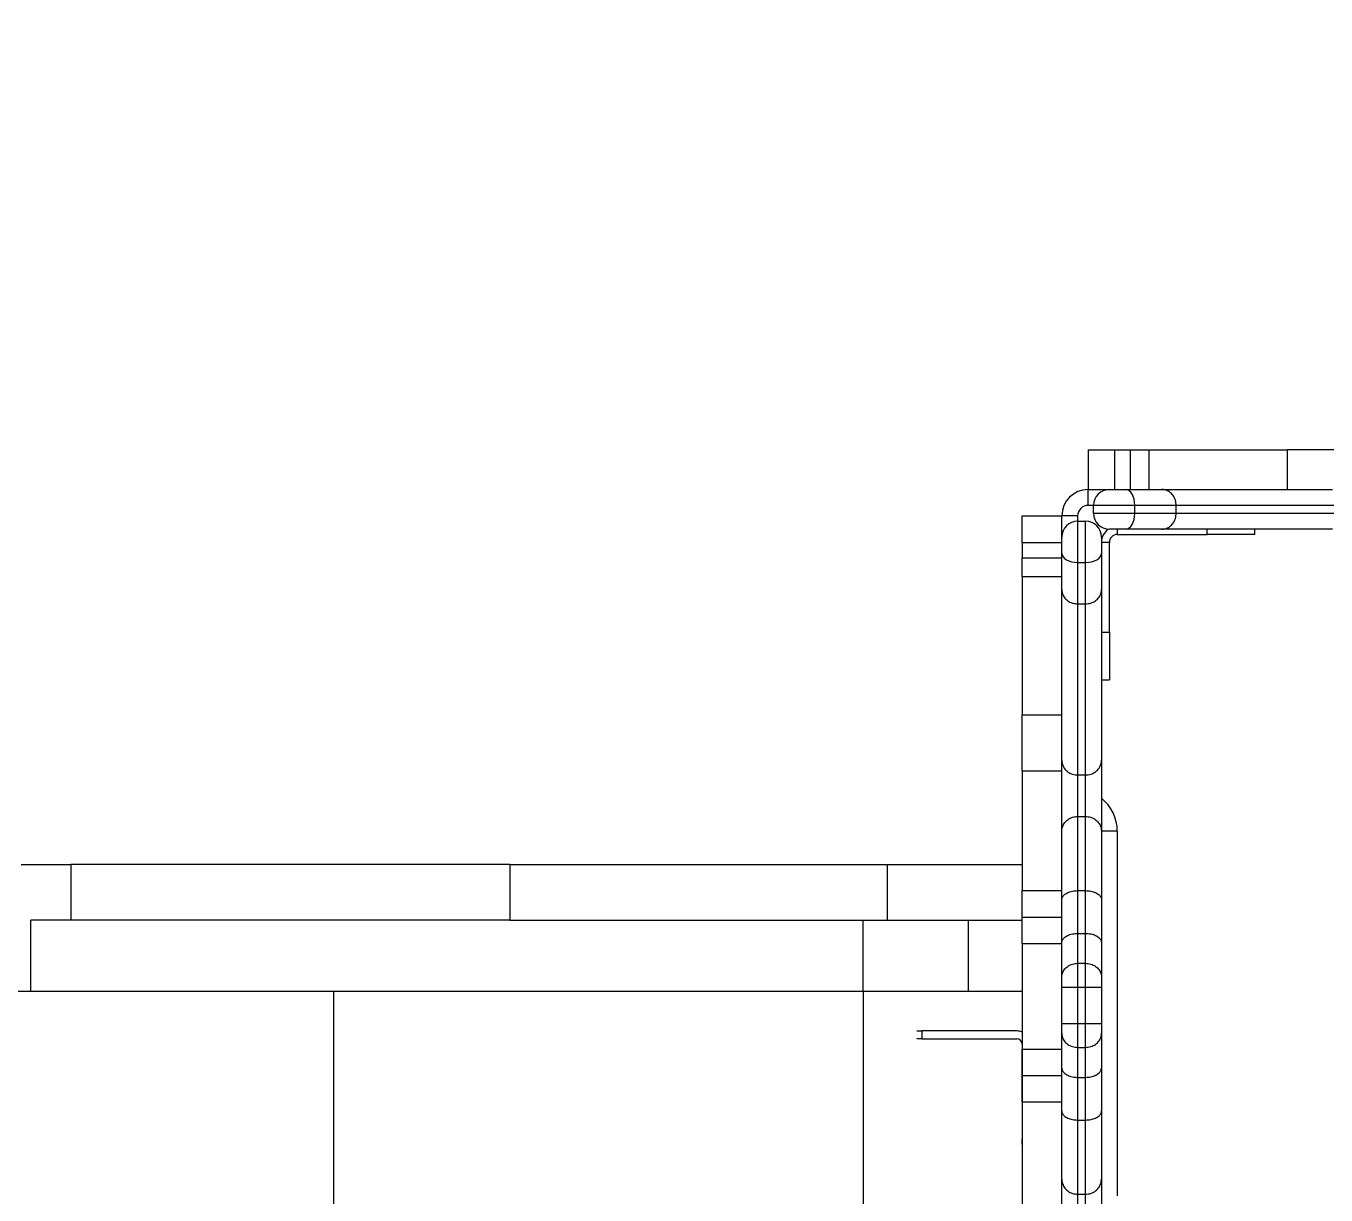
# Model space of a CAD drawing. Header units: millimetres. Extents: x -8760 to 8364, y -7998 to 7451.
# Drawn here: x -4152.7 to -3660.6, y 189.4 to 631.9 of the extents above; entities that cross this region are included whole.
import ezdxf

# ---------------------------------------------------------------- set-up
doc = ezdxf.new("R2010")
doc.units = ezdxf.units.MM
for name, color, linetype in [('DIKOM_ОБЪЕКТ', 7, 'Continuous'), ('DIKOM_РАЗМЕР_ЗОНА', 7, 'Continuous'), ('DIKOM_РАЗМЕР_ОБЪЕКТА', 7, 'Continuous')]:
    doc.layers.add(name, color=color, linetype=linetype)
doc.styles.add('style1', font='arial.ttf', dxfattribs={"width": 0.8})
doc.dimstyles.new('1-50', dxfattribs={"dimtxt": 300, "dimasz": 200, "dimexe": 100, "dimexo": 0, "dimgap": 100, "dimtad": 1, "dimtxsty": 'style1', "dimcen": 200, "dimclrd": 7, "dimclre": 7, "dimclrt": 7, "dimadec": 1, "dimazin": 2, "dimtfac": 1, "dimtmove": 0, "dimatfit": 2, "dimfxl": 0, "dimlwd": 25, "dimlwe": 18, "dimarcsym": 0})

# ---------------------------------------------------------------- blocks, each defined once
blk = doc.blocks.new('*D20')
at = {"layer": 'Defpoints', "color": 0, "transparency": 16777216}
for p in [(-3512.61, 5453.31), (-6482.31, -5470.42), (-3612.61, -5470.42)]:
    blk.add_point(p, dxfattribs=at)
at = {"layer": 'DIKOM_РАЗМЕР_ОБЪЕКТА', "color": 7, "lineweight": 18, "transparency": 16777216}
for p, q in [((-3512.61, 5453.31), (-6582.31, 5453.31)), ((-3612.61, -5470.42), (-6582.31, -5470.42))]:
    blk.add_line(p, q, dxfattribs=at)
at = {"layer": 'DIKOM_РАЗМЕР_ОБЪЕКТА', "color": 7, "lineweight": 25, "transparency": 16777216}
blk.add_line((-6482.31, 5253.31), (-6482.31, -5270.42), dxfattribs=at)
at = {"layer": 'DIKOM_РАЗМЕР_ОБЪЕКТА', "color": 7, "transparency": 16777216}
for points in [[(-6515.64, 5253.31), (-6448.98, 5253.31), (-6482.31, 5453.31)], [(-6515.64, -5270.42), (-6448.98, -5270.42), (-6482.31, -5470.42)]]:
    blk.add_solid(points, dxfattribs=at)
at = {"layer": 'DIKOM_РАЗМЕР_ОБЪЕКТА', "color": 7, "transparency": 16777216, "insert": (-6735.48, -84.03), "char_height": 300, "attachment_point": 5, "rotation": 90, "style": 'style1'}
blk.add_mtext('10900', dxfattribs=at)
blk = doc.blocks.new('*D22')
at = {"layer": 'Defpoints', "color": 0, "transparency": 16777216}
for p in [(-4008.61, 7450.94), (-8310.42, -7468.02), (-4008.61, -7468.02)]:
    blk.add_point(p, dxfattribs=at)
at = {"layer": 'DIKOM_РАЗМЕР_ЗОНА', "color": 7, "lineweight": 18, "transparency": 16777216}
for p, q in [((-4008.61, 7450.94), (-8410.42, 7450.94)), ((-4008.61, -7468.02), (-8410.42, -7468.02))]:
    blk.add_line(p, q, dxfattribs=at)
at = {"layer": 'DIKOM_РАЗМЕР_ЗОНА', "color": 7, "lineweight": 25, "transparency": 16777216}
blk.add_line((-8310.42, 7250.94), (-8310.42, -7268.02), dxfattribs=at)
at = {"layer": 'DIKOM_РАЗМЕР_ЗОНА', "color": 7, "transparency": 16777216}
for points in [[(-8343.75, 7250.94), (-8277.09, 7250.94), (-8310.42, 7450.94)], [(-8343.75, -7268.02), (-8277.09, -7268.02), (-8310.42, -7468.02)]]:
    blk.add_solid(points, dxfattribs=at)
at = {"layer": 'DIKOM_РАЗМЕР_ЗОНА', "color": 7, "transparency": 16777216, "insert": (-8563.59, -72.8), "char_height": 300, "attachment_point": 5, "rotation": 90, "style": 'style1'}
blk.add_mtext('14900', dxfattribs=at)

msp = doc.modelspace()

# ---------------------------------------------------------------- linework, layer by layer
at = {"layer": 'DIKOM_ОБЪЕКТ', "color": 7, "linetype": 'Continuous', "lineweight": 15}
for p, q in [((-3750.608, 471.446), (-3750.608, 456.446)), ((-3750.608, 471.446), (-3740.608, 471.446)), ((-3740.608, 471.446), (-3740.608, 456.446)), ((-3740.608, 471.446), (-3734.751, 471.446)), ((-3734.751, 471.446), (-3734.751, 456.446)), ((-3734.751, 471.446), (-3727.679, 471.446)), ((-3727.679, 471.446), (-3727.679, 456.446)), ((-3727.679, 471.446), (-3675.296, 471.446)), ((-3675.296, 471.446), (-3675.296, 456.446)), ((-3654.083, 471.446), (-3675.296, 471.446)), ((-3750.608, 456.446), (-3742.608, 456.446)), ((-3750.608, 450.446), (-3750.608, 456.446)), ((-3742.608, 456.446), (-3736.376, 456.446)), ((-3736.376, 456.446), (-3722.739, 456.446)), ((-3722.739, 456.446), (-3658.126, 456.446)), ((-3748.608, 450.446), (-3750.608, 450.446)), ((-3733.027, 450.446), (-3748.608, 450.446)), ((-3748.608, 447.446), (-3748.608, 450.446)), ((-3733.027, 447.446), (-3733.027, 450.446)), ((-3717.3, 450.446), (-3733.027, 450.446)), ((-3717.3, 447.446), (-3717.3, 450.446)), ((-3652.532, 450.446), (-3717.3, 450.446)), ((-3775.608, 446.446), (-3760.608, 446.446)), ((-3775.608, 436.446), (-3775.608, 446.446)), ((-3760.608, 438.446), (-3760.608, 446.446)), ((-3754.609, 446.446), (-3760.608, 446.446)), ((-3754.609, 446.446), (-3754.609, 444.446)), ((-3754.609, 444.446), (-3754.609, 428.865)), ((-3754.609, 444.446), (-3751.609, 444.446)), ((-3751.609, 428.865), (-3751.609, 444.446)), ((-3748.608, 447.446), (-3733.027, 447.446)), ((-3733.027, 447.446), (-3717.3, 447.446)), ((-3717.3, 447.446), (-3652.532, 447.446)), ((-3760.608, 432.213), (-3760.608, 438.446)), ((-3745.608, 438.446), (-3745.608, 432.213)), ((-3736.376, 441.446), (-3742.608, 441.446)), ((-3739.608, 441.446), (-3739.608, 439.446)), ((-3739.608, 439.446), (-3705.609, 439.446)), ((-3722.739, 441.446), (-3736.376, 441.446)), ((-3658.126, 441.446), (-3722.739, 441.446)), ((-3705.609, 439.446), (-3705.609, 441.446)), ((-3687.608, 439.446), (-3705.609, 439.446)), ((-3687.608, 439.446), (-3687.608, 441.446)), ((-3775.608, 436.446), (-3760.608, 436.446)), ((-3775.608, 436.446), (-3775.608, 430.588)), ((-3742.608, 436.446), (-3745.608, 436.446)), ((-3742.608, 402.446), (-3742.608, 436.446)), ((-3775.608, 430.588), (-3760.608, 430.588)), ((-3775.608, 423.517), (-3775.608, 430.588)), ((-3760.608, 418.577), (-3760.608, 432.213)), ((-3754.609, 428.865), (-3751.609, 428.865)), ((-3754.609, 428.865), (-3754.609, 413.138)), ((-3751.609, 413.138), (-3751.609, 428.865)), ((-3745.608, 432.213), (-3745.608, 418.577)), ((-3775.608, 423.517), (-3760.608, 423.517)), ((-3775.608, 423.517), (-3775.608, 371.134)), ((-3760.608, 353.963), (-3760.608, 418.577)), ((-3745.608, 418.577), (-3745.608, 353.963)), ((-3754.609, 413.138), (-3751.609, 413.138)), ((-3754.609, 413.138), (-3754.609, 348.37)), ((-3751.609, 348.37), (-3751.609, 413.138)), ((-3745.608, 402.446), (-3742.608, 402.446)), ((-3742.608, 402.446), (-3742.608, 384.446)), ((-3745.608, 384.446), (-3742.608, 384.446)), ((-3775.608, 371.134), (-3760.608, 371.134)), ((-3775.608, 349.92), (-3775.608, 371.134)), ((-3775.608, 349.92), (-3760.608, 349.92)), ((-3775.608, 349.92), (-3775.608, 304.574)), ((-3760.608, 326.994), (-3760.608, 353.963)), ((-3745.608, 353.963), (-3745.608, 326.994)), ((-3754.609, 348.37), (-3751.609, 348.37)), ((-3754.609, 348.37), (-3754.609, 332.676)), ((-3751.609, 332.676), (-3751.609, 348.37)), ((-3754.609, 332.676), (-3754.609, 304.583)), ((-3754.609, 332.676), (-3751.609, 332.676)), ((-3751.609, 304.583), (-3751.609, 332.676)), ((-3760.608, 301.15), (-3760.608, 326.994)), ((-3739.608, 327.081), (-3745.608, 327.081)), ((-3745.608, 326.994), (-3745.608, 301.15)), ((-3739.608, 327.081), (-3739.608, 189.067)), ((-4154.508, 314.446), (-4135.648, 314.446)), ((-4135.648, 314.446), (-4135.648, 293.446)), ((-3969.512, 314.446), (-4135.648, 314.446)), ((-3969.512, 314.446), (-3969.512, 293.446)), ((-3969.512, 314.446), (-3826.763, 314.446)), ((-3826.763, 314.446), (-3826.763, 293.446)), ((-3826.763, 314.446), (-3775.608, 314.446)), ((-3775.608, 304.574), (-3760.608, 304.574)), ((-3775.608, 294.574), (-3775.608, 304.574)), ((-3760.608, 284.877), (-3760.608, 301.15)), ((-3754.609, 304.583), (-3754.609, 288.414)), ((-3754.609, 304.583), (-3751.609, 304.583)), ((-3751.609, 288.414), (-3751.609, 304.583)), ((-3745.608, 301.15), (-3745.608, 284.877)), ((-4150.849, 266.446), (-4150.849, 293.446)), ((-4135.153, 293.446), (-4150.849, 293.446)), ((-3969.512, 293.446), (-4135.153, 293.446)), ((-3969.512, 293.446), (-3826.763, 293.446)), ((-3835.778, 266.446), (-3835.778, 293.446)), ((-3826.763, 293.446), (-3775.608, 293.446)), ((-3795.958, 266.446), (-3795.958, 293.446)), ((-3775.608, 294.574), (-3760.608, 294.574)), ((-3775.608, 284.574), (-3775.608, 294.574)), ((-3754.609, 288.414), (-3754.609, 277.071)), ((-3754.609, 288.414), (-3751.609, 288.414)), ((-3751.609, 277.071), (-3751.609, 288.414)), ((-3775.608, 284.574), (-3760.608, 284.574)), ((-3775.608, 284.574), (-3775.608, 244.574)), ((-3760.608, 271.752), (-3760.608, 284.877)), ((-3745.608, 284.877), (-3745.608, 271.752)), ((-3754.609, 277.071), (-3754.609, 267.989)), ((-3754.609, 277.071), (-3751.609, 277.071)), ((-3751.609, 267.989), (-3751.609, 277.071)), ((-3760.608, 268.025), (-3760.608, 271.752)), ((-3745.608, 271.752), (-3745.608, 268.025)), ((-4136.135, 266.446), (-5411.695, 266.446)), ((-3835.778, 266.446), (-4150.849, 266.446)), ((-4036.135, -279.554), (-4036.135, 266.446)), ((-3795.958, 266.446), (-3835.778, 266.446)), ((-3835.636, -279.554), (-3835.636, 266.446)), ((-3835.634, -279.554), (-3835.634, 266.446)), ((-3775.608, 266.446), (-3795.958, 266.446)), ((-3760.608, 254.286), (-3760.608, 268.025)), ((-3754.609, 267.989), (-3751.609, 267.989)), ((-3754.609, 267.989), (-3754.609, 254.322)), ((-3751.609, 254.322), (-3751.609, 267.989)), ((-3745.608, 268.025), (-3745.608, 254.286)), ((-3815.488, 251.446), (-3813.636, 251.446)), ((-3813.636, 251.446), (-3813.636, 248.446)), ((-3777.636, 251.446), (-3813.636, 251.446)), ((-3760.608, 250.559), (-3760.608, 254.286)), ((-3754.609, 254.322), (-3754.609, 245.24)), ((-3754.609, 254.322), (-3751.609, 254.322)), ((-3751.609, 245.24), (-3751.609, 254.322)), ((-3745.608, 254.286), (-3745.608, 250.559)), ((-3813.636, 248.446), (-3815.488, 248.446)), ((-3813.636, 248.446), (-3777.636, 248.446)), ((-3775.636, 246.446), (-3775.636, 210.446)), ((-3760.608, 237.434), (-3760.608, 250.559)), ((-3745.608, 250.559), (-3745.608, 237.434)), ((-3775.608, 244.574), (-3760.608, 244.574)), ((-3775.608, 234.574), (-3775.608, 244.574)), ((-3754.609, 245.24), (-3751.609, 245.24)), ((-3754.609, 245.24), (-3754.609, 233.897)), ((-3751.609, 233.897), (-3751.609, 245.24)), ((-3760.608, 221.16), (-3760.608, 237.434)), ((-3745.608, 237.434), (-3745.608, 221.16)), ((-3775.608, 234.574), (-3760.608, 234.574)), ((-3775.608, 224.574), (-3775.608, 234.574)), ((-3754.609, 233.897), (-3751.609, 233.897)), ((-3754.609, 233.897), (-3754.609, 217.728)), ((-3751.609, 217.728), (-3751.609, 233.897)), ((-3775.608, 224.574), (-3760.608, 224.574)), ((-3775.608, 224.574), (-3775.608, 124.398)), ((-3760.608, 195.317), (-3760.608, 221.16)), ((-3754.609, 217.728), (-3751.609, 217.728)), ((-3754.609, 217.728), (-3754.609, 189.634)), ((-3751.609, 189.634), (-3751.609, 217.728)), ((-3745.608, 221.16), (-3745.608, 195.317)), ((-3775.636, 208.594), (-3775.636, 210.446)), ((-3775.636, 210.446), (-3775.608, 210.446)), ((-3760.608, 181.518), (-3760.608, 195.317)), ((-3745.608, 195.317), (-3745.608, 181.518)), ((-3754.609, 189.634), (-3751.609, 189.634)), ((-3754.609, 189.634), (-3754.609, 181.605)), ((-3751.609, 181.605), (-3751.609, 189.634))]:
    msp.add_line(p, q, dxfattribs=at)
at = {"layer": 'DIKOM_ОБЪЕКТ', "color": 7, "linetype": 'Continuous', "lineweight": 15, "flags": 128}
for points in [[(-3733.027, 450.446), (-3733.091, 451.616), (-3733.282, 452.742), (-3733.592, 453.779), (-3734.008, 454.689), (-3734.516, 455.435), (-3735.094, 455.989), (-3735.723, 456.331), (-3736.376, 456.446)], [(-3736.376, 441.446), (-3735.723, 441.561), (-3735.094, 441.903), (-3734.516, 442.457), (-3734.008, 443.203), (-3733.592, 444.112), (-3733.282, 445.15), (-3733.091, 446.275), (-3733.027, 447.446)], [(-3760.608, 432.213), (-3760.493, 431.56), (-3760.152, 430.932), (-3759.597, 430.353), (-3758.851, 429.846), (-3757.942, 429.429), (-3756.904, 429.12), (-3755.779, 428.929), (-3754.609, 428.865)], [(-3751.609, 428.865), (-3750.438, 428.929), (-3749.312, 429.12), (-3748.275, 429.429), (-3747.366, 429.846), (-3746.62, 430.353), (-3746.065, 430.932), (-3745.724, 431.56), (-3745.608, 432.213)]]:
    msp.add_lwpolyline(points, dxfattribs=at)
at = {"layer": 'DIKOM_ОБЪЕКТ', "color": 7, "linetype": 'Continuous', "lineweight": 15}
for centre, radius, start, end in [((-3750.608, 446.446), 10, 90, 180), ((-3742.608, 450.446), 6, 90, 180), ((-3750.608, 446.446), 4, 90, 180), ((-3754.608, 438.446), 6, 90, 180), ((-3751.608, 438.446), 6, 0, 90), ((-3742.608, 447.446), 6, 180, 270), ((-3739.608, 436.446), 6, 123.42315, 180), ((-3739.608, 436.446), 3, 90, 180), ((-3755.608, 327.081), 16, 0, 51.31781), ((-3777.636, 246.446), 5, 66.07207, 90), ((-3777.636, 246.446), 2, 0.00026, 90)]:
    msp.add_arc(centre, radius, start, end, dxfattribs=at)
for points, knots in [([(-3717.3, 450.446), (-3717.36, 451.12), (-3717.481, 452.469), (-3718.418, 454.265), (-3719.798, 455.63), (-3721.308, 456.314), (-3722.318, 456.443), (-3722.719, 456.446), (-3722.739, 456.446)], [0, 0, 0, 0, 0.2145961, 0.4291602, 0.6438017, 0.8584751, 0.9931018, 1, 1, 1, 1]), ([(-3722.739, 441.446), (-3722.719, 441.446), (-3722.318, 441.447), (-3721.308, 441.579), (-3719.798, 442.261), (-3718.418, 443.627), (-3717.481, 445.422), (-3717.36, 446.771), (-3717.3, 447.446)], [0, 0, 0, 0, 0.006898, 0.1415266, 0.3561983, 0.570821, 0.7854057, 1, 1, 1, 1]), ([(-3760.608, 418.577), (-3760.608, 418.557), (-3760.608, 418.155), (-3760.476, 417.146), (-3759.793, 415.635), (-3758.427, 414.256), (-3756.632, 413.318), (-3755.283, 413.198), (-3754.609, 413.138)], [0, 0, 0, 0, 0.006921, 0.1415223, 0.3562131, 0.5708505, 0.7854329, 1, 1, 1, 1]), ([(-3751.609, 413.138), (-3750.934, 413.198), (-3749.585, 413.318), (-3747.789, 414.255), (-3746.424, 415.635), (-3745.742, 417.146), (-3745.609, 418.155), (-3745.609, 418.557), (-3745.608, 418.577)], [0, 0, 0, 0, 0.2145897, 0.4291698, 0.6437879, 0.8584763, 0.9930791, 1, 1, 1, 1]), ([(-3760.608, 353.963), (-3760.608, 353.944), (-3760.607, 353.532), (-3760.476, 352.493), (-3759.792, 350.94), (-3758.426, 349.52), (-3756.631, 348.555), (-3755.283, 348.432), (-3754.609, 348.37)], [0, 0, 0, 0, 0.0064521, 0.1417314, 0.3564733, 0.5710577, 0.7855367, 1, 1, 1, 1]), ([(-3751.609, 348.37), (-3750.934, 348.432), (-3749.586, 348.555), (-3747.791, 349.52), (-3746.425, 350.94), (-3745.741, 352.493), (-3745.609, 353.532), (-3745.609, 353.944), (-3745.608, 353.963)], [0, 0, 0, 0, 0.214483, 0.4289566, 0.6435356, 0.8582722, 0.9935481, 1, 1, 1, 1]), ([(-3760.608, 326.994), (-3760.608, 327.011), (-3760.607, 327.432), (-3760.477, 328.491), (-3759.791, 330.074), (-3758.425, 331.513), (-3756.631, 332.489), (-3755.283, 332.614), (-3754.609, 332.676)], [0, 0, 0, 0, 0.00573359, 0.14197266, 0.35673804, 0.57125728, 0.7856305, 1, 1, 1, 1]), ([(-3751.609, 332.676), (-3750.934, 332.614), (-3749.586, 332.489), (-3747.792, 331.513), (-3746.426, 330.074), (-3745.74, 328.491), (-3745.61, 327.432), (-3745.609, 327.011), (-3745.608, 326.994)], [0, 0, 0, 0, 0.2143903, 0.4287371, 0.643269, 0.8580301, 0.9942665, 1, 1, 1, 1]), ([(-3760.608, 301.15), (-3760.608, 301.163), (-3760.608, 301.416), (-3760.475, 302.054), (-3759.793, 303.006), (-3758.428, 303.877), (-3756.632, 304.469), (-3755.283, 304.545), (-3754.609, 304.583)], [0, 0, 0, 0, 0.0073359, 0.1414697, 0.3561679, 0.5707972, 0.7853936, 1, 1, 1, 1]), ([(-3751.609, 304.583), (-3750.934, 304.545), (-3749.585, 304.469), (-3747.789, 303.877), (-3746.424, 303.006), (-3745.742, 302.054), (-3745.609, 301.416), (-3745.609, 301.163), (-3745.608, 301.15)], [0, 0, 0, 0, 0.2146261, 0.4292171, 0.643841, 0.8585338, 0.9926642, 1, 1, 1, 1]), ([(-3760.608, 284.877), (-3760.608, 284.915), (-3760.603, 285.176), (-3760.458, 285.831), (-3759.794, 286.789), (-3758.428, 287.687), (-3756.633, 288.296), (-3755.283, 288.374), (-3754.609, 288.414)], [0, 0, 0, 0, 0.0209835, 0.1413343, 0.3560164, 0.5706838, 0.7853328, 1, 1, 1, 1]), ([(-3751.609, 288.414), (-3750.934, 288.374), (-3749.584, 288.296), (-3747.789, 287.687), (-3746.423, 286.789), (-3745.759, 285.831), (-3745.613, 285.176), (-3745.609, 284.915), (-3745.608, 284.877)], [0, 0, 0, 0, 0.2146639, 0.4293317, 0.6439956, 0.8586647, 0.9790168, 1, 1, 1, 1]), ([(-3760.608, 271.752), (-3760.608, 271.762), (-3760.609, 272.165), (-3760.477, 273.167), (-3759.787, 274.655), (-3758.421, 275.992), (-3756.629, 276.897), (-3755.282, 277.013), (-3754.609, 277.071)], [0, 0, 0, 0, 0.0036521, 0.1436342, 0.3581648, 0.5722382, 0.7861087, 1, 1, 1, 1]), ([(-3751.609, 277.071), (-3750.935, 277.013), (-3749.588, 276.897), (-3747.796, 275.992), (-3746.43, 274.655), (-3745.739, 273.167), (-3745.608, 272.165), (-3745.608, 271.762), (-3745.608, 271.752)], [0, 0, 0, 0, 0.2138866, 0.4277745, 0.6418431, 0.856369, 0.996348, 1, 1, 1, 1]), ([(-3760.608, 268.025), (-3760.608, 268.025), (-3760.605, 268.021), (-3760.468, 268.013), (-3759.794, 268.003), (-3758.428, 267.995), (-3756.632, 267.99), (-3755.283, 267.989), (-3754.609, 267.989)], [0, 0, 0, 0, 0.0132122, 0.1412861, 0.3559785, 0.5706617, 0.785347, 1, 1, 1, 1]), ([(-3751.609, 267.989), (-3750.934, 267.989), (-3749.584, 267.99), (-3747.789, 267.995), (-3746.423, 268.003), (-3745.749, 268.013), (-3745.611, 268.021), (-3745.609, 268.025), (-3745.608, 268.025)], [0, 0, 0, 0, 0.2146727, 0.4293526, 0.6440305, 0.8587174, 0.9867881, 1, 1, 1, 1]), ([(-3760.608, 254.286), (-3760.608, 254.286), (-3760.605, 254.29), (-3760.468, 254.298), (-3759.794, 254.307), (-3758.428, 254.316), (-3756.632, 254.321), (-3755.283, 254.322), (-3754.609, 254.322)], [0, 0, 0, 0, 0.0132122, 0.1412861, 0.3559784, 0.5706616, 0.785347, 1, 1, 1, 1]), ([(-3751.609, 254.322), (-3750.934, 254.322), (-3749.584, 254.321), (-3747.789, 254.316), (-3746.423, 254.307), (-3745.749, 254.298), (-3745.611, 254.29), (-3745.609, 254.286), (-3745.608, 254.286)], [0, 0, 0, 0, 0.2146727, 0.4293527, 0.6440305, 0.8587174, 0.9867881, 1, 1, 1, 1]), ([(-3760.608, 250.559), (-3760.608, 250.549), (-3760.609, 250.146), (-3760.477, 249.143), (-3759.787, 247.656), (-3758.421, 246.318), (-3756.629, 245.414), (-3755.282, 245.298), (-3754.609, 245.24)], [0, 0, 0, 0, 0.0036294, 0.143634, 0.3581647, 0.5722381, 0.7861086, 1, 1, 1, 1]), ([(-3751.609, 245.24), (-3750.935, 245.298), (-3749.588, 245.414), (-3747.796, 246.318), (-3746.43, 247.656), (-3745.739, 249.143), (-3745.608, 250.146), (-3745.608, 250.549), (-3745.608, 250.559)], [0, 0, 0, 0, 0.21388662, 0.42777463, 0.64184324, 0.85636917, 0.99637069, 1, 1, 1, 1]), ([(-3760.608, 237.434), (-3760.608, 237.395), (-3760.603, 237.135), (-3760.458, 236.48), (-3759.794, 235.521), (-3758.428, 234.624), (-3756.633, 234.014), (-3755.283, 233.936), (-3754.609, 233.897)], [0, 0, 0, 0, 0.0209687, 0.1413352, 0.3560048, 0.5706736, 0.7853313, 1, 1, 1, 1]), ([(-3751.609, 233.897), (-3750.934, 233.936), (-3749.584, 234.014), (-3747.789, 234.624), (-3746.423, 235.521), (-3745.759, 236.48), (-3745.613, 237.135), (-3745.609, 237.395), (-3745.608, 237.434)], [0, 0, 0, 0, 0.2146653, 0.4293418, 0.6440072, 0.8586639, 0.9790317, 1, 1, 1, 1]), ([(-3760.608, 221.16), (-3760.608, 221.147), (-3760.608, 220.894), (-3760.475, 220.257), (-3759.793, 219.304), (-3758.427, 218.433), (-3756.632, 217.841), (-3755.283, 217.766), (-3754.609, 217.728)], [0, 0, 0, 0, 0.007336, 0.141471, 0.3561576, 0.5707888, 0.7853941, 1, 1, 1, 1]), ([(-3751.609, 217.728), (-3750.934, 217.766), (-3749.585, 217.841), (-3747.789, 218.433), (-3746.424, 219.304), (-3745.742, 220.257), (-3745.609, 220.894), (-3745.609, 221.147), (-3745.608, 221.16)], [0, 0, 0, 0, 0.2146256, 0.4292255, 0.6438513, 0.8585326, 0.9926642, 1, 1, 1, 1]), ([(-3760.608, 195.317), (-3760.608, 195.3), (-3760.607, 194.879), (-3760.477, 193.819), (-3759.791, 192.237), (-3758.425, 190.798), (-3756.631, 189.822), (-3755.283, 189.697), (-3754.609, 189.634)], [0, 0, 0, 0, 0.0057097, 0.1419757, 0.3567236, 0.5712477, 0.7856257, 1, 1, 1, 1]), ([(-3751.609, 189.634), (-3750.934, 189.697), (-3749.586, 189.822), (-3747.792, 190.798), (-3746.426, 192.237), (-3745.74, 193.819), (-3745.61, 194.879), (-3745.609, 195.3), (-3745.608, 195.317)], [0, 0, 0, 0, 0.2143951, 0.4287467, 0.6432834, 0.8580271, 0.9942905, 1, 1, 1, 1])]:
    msp.add_open_spline(points, degree=3, knots=knots, dxfattribs=at)

# ---------------------------------------------------------------- dimensions: what is measured, and where the dimension line sits
at = {"layer": 'DIKOM_РАЗМЕР_ЗОНА'}
dim = msp.add_linear_dim(base=(-8310.419, -7468.018), p1=(-4008.608, 7450.943), p2=(-4008.608, -7468.018), angle=90, text='14900', dimstyle='1-50', dxfattribs=at)
dim.commit()
dim.dimension.update_dxf_attribs({"geometry": '*D22', "text_midpoint": (-8310.419, -72.799), "dimtype": 160})
at = {"layer": 'DIKOM_РАЗМЕР_ОБЪЕКТА'}
dim = msp.add_linear_dim(base=(-6482.309, -5470.419), p1=(-3512.608, 5453.311), p2=(-3612.608, -5470.419), angle=90, text='10900', dimstyle='1-50', dxfattribs=at)
dim.commit()
dim.dimension.update_dxf_attribs({"geometry": '*D20', "text_midpoint": (-6482.309, -84.027), "dimtype": 160})

doc.saveas('drawing.dxf')
